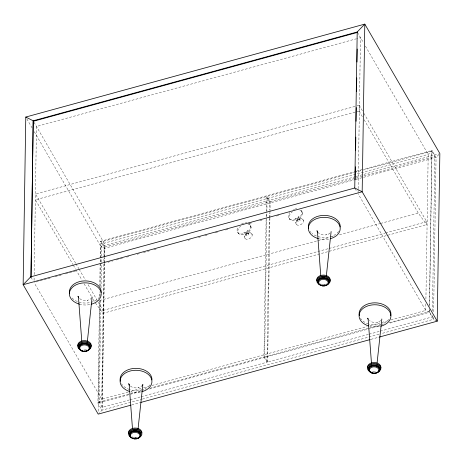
<?xml version="1.0" encoding="UTF-8"?>
<svg xmlns="http://www.w3.org/2000/svg" width="463" height="463" viewBox="0 0 463 463"><rect width="100%" height="100%" fill="white"/><g stroke="black" fill="none" stroke-linecap="round" stroke-linejoin="round"><path stroke-width="0.35" stroke-dasharray="2.31 1.74" d="M251.108 227.489L249.91 224.063M302.403 213.431L301.205 209.999A7.454 4.937 -30.1 0 1 299.243 217.471A7.454 4.937 -30.1 0 1 290.11 219.369A7.454 4.937 -30.1 0 1 289.942 212.338M34.077 280.352L34.117 277.464M34.164 274.576L36.49 126.486L356.325 38.805M99.533 301.303L97.936 403.18L101.993 410.183L98.671 413.633M99.614 296.245L99.684 291.91M99.771 286.134L100.477 241.333L355.381 171.455M98.243 411.231L99.979 300.661M100.049 296.326L100.118 291.991M100.205 286.209L100.83 246.461L34.123 131.423M129.385 399.928L102.282 407.359L99.238 402.115L100.859 298.809M101.032 287.969L101.426 262.683M101.438 261.96L101.519 256.907M101.53 256.184L101.756 241.732L266.48 196.578L269.518 201.822L269.397 209.768M363.889 113.354L426.707 221.684L426.66 224.59L102.971 313.329L103.017 310.418L87.825 284.218M103.851 264.159L101.733 399.245L97.936 403.18L141.117 391.345M103.897 261.271L103.978 256.213M103.99 255.495L104.181 243.214L34.123 122.406M104.297 263.511L101.993 410.183L141.695 399.303M104.308 262.787L104.389 257.729M104.401 257.006L104.54 248.336L100.477 241.333L104.181 243.214L428.194 154.387L431.991 150.452L436.053 157.455L433.611 312.797M102.282 407.359L104.54 263.597M104.551 262.874L104.626 257.816M104.638 257.092L104.8 246.982L101.756 241.732M141.203 396.693L267.001 362.205L263.956 356.956L266.115 219.694M266.161 216.806L266.202 213.918M266.248 211.024L266.48 196.578M368.426 334.396L267.649 362.025L264.61 356.776L267.128 196.399L354.004 172.583M267.001 362.205L269.258 218.438M269.269 217.72L269.35 212.662M267.649 362.025L269.906 218.264M269.917 217.541L269.998 212.482M270.01 211.759L270.172 201.648L267.128 196.399M362.355 116.682L359.109 111.079L359.195 105.269L355.711 106.224M358.078 192.249L358.119 189.361M358.13 188.638L360.503 37.659L357.019 38.614M425.844 303.919L425.746 310.418L429.45 312.299L433.513 319.302L436.597 320.871M425.925 298.861L428.194 154.387L365.209 45.773M380.245 331.161L432.373 316.866L429.328 311.622L429.375 308.734M429.433 305.117L431.846 151.245L362.344 170.297M429.485 310.129L429.45 312.299L389.053 323.371M429.542 306.518L431.991 150.452L363.739 169.163M432.373 316.866L432.396 315.425M432.459 311.09L434.89 156.488L431.846 151.245M433.547 317.132L433.513 319.302L381.275 333.62M438.901 154.503L436.053 157.455L363.623 177.312M91.963 297.692L90.065 299.37L87.339 300.36L87.767 300.29C84.584 300.771 81.824 300.481 79.132 298.224M142.668 385.129L140.769 386.808L138.049 387.797L138.472 387.728C135.497 388.092 132.95 388.092 130.398 386.038M329.997 233.016L329.048 233.856L326.322 234.845L326.751 234.77C323.568 235.256 320.807 234.961 318.116 232.704M380.702 320.454L379.753 321.293L377.032 322.283L377.461 322.213C374.48 322.578 371.934 322.578 369.381 320.523M246.941 234.018A1.331 0.88 -30.1 0 0 246.912 235.673A1.331 0.88 -30.1 0 0 248.776 234.342A1.331 0.88 -30.1 0 0 246.941 234.018L247.56 233.722M298.236 219.96A1.331 0.88 -30.1 0 0 298.207 221.609A1.331 0.88 -30.1 0 0 300.07 220.278A1.331 0.88 -30.1 0 0 298.236 219.96L298.849 219.659M355.011 106.415L35.506 194.003L75.579 263.106M359.109 111.079L35.414 199.819L72.94 264.523M356.076 171.264L363.044 169.354M354.699 172.392L361.649 170.488M355.445 176.658L100.83 246.461L104.54 248.336L355.266 179.603M356.14 176.467L438.455 153.901M104.8 246.982L269.518 201.822M270.172 201.648L434.89 156.488M355.96 179.412L362.923 177.503M36.131 281.95L51.462 277.742M54.947 276.787L61.915 274.877M65.399 273.922L76.545 270.867M107.902 262.272L112.781 260.935M116.265 259.98L123.233 258.07M126.717 257.115L129.501 256.352M137.17 254.251L139.953 253.487M143.437 252.532L150.406 250.622M153.89 249.667L156.679 248.903M188.036 240.303L190.82 239.539M198.488 237.438L201.272 236.674M204.756 235.719L207.546 234.955M215.208 232.854L217.998 232.09M225.66 229.989L228.45 229.226M249.354 223.496L252.138 222.732M259.807 220.631L262.59 219.867M276.527 216.042L279.316 215.278M99.47 300.516L317.126 240.847M317.821 240.656L328.985 237.6M331.774 236.83L333.169 236.448M339.448 234.729L379.909 223.635M380.609 223.444L418.28 213.119L426.66 224.59M103.017 310.418L328.342 248.648M329.043 248.457L384.851 233.155M385.552 232.964L426.707 221.684M128.21 391.987L101.733 399.245L34.042 282.523M130.994 391.223L142.841 387.977M143.536 387.786L148.415 386.449M151.899 385.494L367.211 326.467M370.001 325.703L387.421 320.928M390.905 319.974L425.746 310.418L358.055 193.696M99.238 402.115L140.937 390.679M141.632 390.488L145.804 389.348M149.971 388.202L263.956 356.956M264.61 356.776L381.373 324.766M382.068 324.58L383.457 324.198M389.018 322.67L429.328 311.622M149.474 389.053L380.001 325.854M130.08 399.737L140.509 396.878M369.121 334.205L379.55 331.346M142.39 399.112L380.58 333.811M131.683 404.946L140.052 402.648M370.95 339.35L379.319 337.058M289.907 219.427L289.161 218.629M238.619 233.491L237.866 232.692M296.337 224.497C293.959 221.54 298.409 218.015 301.378 218.519L302.952 219.364L303.543 221.036A4.155 2.755 -30.1 0 1 297.726 225.203A4.155 2.755 -30.1 0 1 297.807 220.035A4.155 2.755 -30.1 0 1 303.543 221.036M245.043 238.561C242.664 235.603 247.115 232.079 250.084 232.582L251.658 233.427L252.248 235.1A4.155 2.755 -30.1 0 1 246.432 239.267A4.155 2.755 -30.1 0 1 246.513 234.099A4.155 2.755 -30.1 0 1 252.248 235.1M299.914 219.844L298.762 217.917L298.913 218.339L298.739 216.499L298.461 217.338L299.306 216.429L297.917 217.87L296.036 218.773L296.742 218.571L295.041 218.276L296.656 219.421L297.605 220.955M248.619 233.908L247.468 231.975L247.618 232.397L247.445 230.562L247.167 231.402L248.018 230.493L246.623 231.928L244.742 232.837L245.448 232.634L243.752 232.339L245.361 233.485L246.31 235.013M95.424 303.005L102.971 313.329M357.459 32.416L363.403 42.654M359.195 105.269L362.448 110.865M364.155 119.79L418.28 213.119M355.011 188.447L357.037 191.948M26.871 118.922L32.312 128.297M75.915 263.69L78.826 268.708M79.161 269.287L85.325 279.918M73.299 265.149L75.463 268.881M75.822 269.501L81.957 280.08M84.121 283.813L91.338 296.256M93.144 299.37L94.226 301.234M30.998 277.273L33.023 280.769M373.386 372.119A5.735 3.993 0.9 0 1 372.223 371.911M325.055 284.577A5.735 3.993 0.9 0 1 320.957 284.299M86.072 350.092A5.735 3.993 0.9 0 1 83.693 350.19M136.203 437.622A5.735 3.993 0.9 0 1 134.403 437.633M133.819 437.552A5.735 3.993 0.9 0 1 132.678 437.251M375.377 371.835A6.748 4.694 0.9 0 1 371.233 371.401M326.658 283.929A6.748 4.694 0.9 0 1 320.529 283.958M99.655 296.945A15.921 11.083 0.9 0 1 85.528 303.068A15.921 11.083 0.9 0 1 71.186 296.951M89.718 304.608A15.921 11.083 0.9 0 1 79.526 304.203M149.989 384.892A15.921 11.083 0.9 0 1 143.206 389.383M142.529 389.603A15.921 11.083 0.9 0 1 130.265 389.707M129.576 389.499A15.921 11.083 0.9 0 1 121.48 383.781M140.422 392.051A15.921 11.083 0.9 0 1 130.942 391.825M379.405 326.531A15.921 11.083 0.9 0 1 369.925 326.311M137.077 437.246A6.748 4.694 0.9 0 1 132.25 436.916M86.367 349.802A6.748 4.694 0.9 0 1 83.572 349.918M388.972 319.372A15.921 11.083 0.9 0 1 382.189 323.868M381.512 324.083A15.921 11.083 0.9 0 1 369.248 324.193M368.56 323.984A15.921 11.083 0.9 0 1 360.463 318.266M338.638 231.431A15.921 11.083 0.9 0 1 312.126 233.497M311.13 232.571A15.921 11.083 0.9 0 1 310.169 231.436M328.701 239.093A15.921 11.083 0.9 0 1 319.221 238.873M247.844 223.924A7.2 4.769 -30.1 0 1 249.644 231.066A7.2 4.769 -30.1 0 1 239.574 234.226A7.2 4.769 -30.1 0 1 240.592 226.199M248.145 222.975A7.454 4.937 -30.1 0 1 249.505 229.885A7.454 4.937 -30.1 0 1 240.112 233.908A7.454 4.937 -30.1 0 1 237.953 227.339M241.593 224.005A7.454 4.937 -30.1 0 1 246.791 222.72M299.845 210.04A7.2 4.769 -30.1 0 1 300.4 217.616A7.2 4.769 -30.1 0 1 290.388 219.861A7.2 4.769 -30.1 0 1 292.466 211.695M293.478 209.635A7.454 4.937 -30.1 0 1 294.682 209.143M295.267 208.963A7.454 4.937 -30.1 0 1 296.69 208.691"/><path stroke-width="0.69" d="M379.319 337.058L437.217 321.183L439.85 153.519L364.803 24.105L25.783 117.046L23.15 284.71L98.197 414.125L130.983 405.137M437.217 321.183L362.17 191.769L364.803 24.105L357.21 31.976L33.197 120.802L30.998 277.273L33.197 120.802L25.783 117.046M354.756 188.013L30.743 276.839L23.15 284.71L362.17 191.769L354.756 188.013L357.21 31.976L357.459 32.416L33.446 121.242M355.144 179.777L355.352 166.778M355.613 150.162L355.815 137.158M356.064 121.265L356.284 107.543M356.533 91.651L356.747 77.923M356.996 62.03L357.199 49.026M87.322 341.746L92.137 297.049M138.026 429.189L142.847 384.487L142.39 385.772M326.305 276.232L331.12 231.529M377.085 362.963L381.83 318.972M140.752 402.457L370.25 339.541M317.826 232.206L316.958 230.707L317.468 232.096L320.766 275.728M368.247 319.146L367.668 318.145L368.178 319.539L371.471 363.171M78.554 297.223L77.975 296.222L78.484 297.611L81.783 341.248M129.553 385.164L128.685 383.665L129.194 385.054L132.487 428.686M375.748 372.987A5.735 3.993 0.9 0 1 368.548 368.27A5.735 3.993 0.9 0 1 377.843 366.111A5.735 3.993 0.9 0 1 376.309 372.86M368.531 368.826A5.735 3.993 0.9 0 1 373.768 364.184A5.735 3.993 0.9 0 1 379.909 368.351M320.419 285.063A5.735 3.993 0.9 0 1 319.916 278.529A5.735 3.993 0.9 0 1 328.904 280.509A5.735 3.993 0.9 0 1 323.255 285.688M317.821 281.382A5.735 3.993 0.9 0 1 324.262 276.781A5.735 3.993 0.9 0 1 328.626 282.517M83.097 351.081A5.735 3.993 0.9 0 1 79.711 344.952A5.735 3.993 0.9 0 1 89.104 344.9A5.735 3.993 0.9 0 1 86.06 351.064M78.837 346.897A5.735 3.993 0.9 0 1 85.273 342.302A5.735 3.993 0.9 0 1 89.643 348.031M132.146 438.021A5.735 3.993 0.9 0 1 131.191 431.753A5.735 3.993 0.9 0 1 140.139 432.697A5.735 3.993 0.9 0 1 136.764 438.502M133.801 438.519A5.735 3.993 0.9 0 1 132.667 438.224M130.444 435.886A5.735 3.993 0.9 0 1 134.392 429.728A5.735 3.993 0.9 0 1 140.648 434.965M369.688 371.21A5.4 3.756 0.9 0 1 373.78 365.388A5.4 3.756 0.9 0 1 379.018 370.822M318.139 282.314A5.4 3.756 0.9 0 1 324.198 277.985A5.4 3.756 0.9 0 1 328.308 283.379M140.497 435.342A5.4 3.756 0.9 0 1 138.651 437.558M130.705 436.725A5.4 3.756 0.9 0 1 133.685 431.036A5.4 3.756 0.9 0 1 140.573 434.826M80.001 349.281A5.4 3.756 0.9 0 1 84.087 343.465A5.4 3.756 0.9 0 1 89.324 348.894M367.547 367.969A6.748 4.694 0.9 0 1 375.123 362.558A6.748 4.694 0.9 0 1 380.262 369.306M370.035 371.847A6.748 4.694 0.9 0 1 369.827 364.543A6.748 4.694 0.9 0 1 380.129 366.007A6.748 4.694 0.9 0 1 376.043 372.698M316.842 280.526A6.748 4.694 0.9 0 1 323.95 275.08A6.748 4.694 0.9 0 1 329.899 281.261M319.898 284.687A6.748 4.694 0.9 0 1 318.145 277.8A6.748 4.694 0.9 0 1 328.151 277.383A6.748 4.694 0.9 0 1 327.81 284.357M128.564 433.484A6.748 4.694 0.9 0 1 134.727 428.032A6.748 4.694 0.9 0 1 141.95 432.928M131.625 437.645A6.748 4.694 0.9 0 1 130.334 430.387A6.748 4.694 0.9 0 1 140.787 431.105A6.748 4.694 0.9 0 1 137.719 438.062M69.658 293.797A15.921 11.083 0.9 0 1 84.208 280.919A15.921 11.083 0.9 0 1 101.252 292.489M79.526 304.203A15.921 11.083 0.9 0 1 72.604 287.141A15.921 11.083 0.9 0 1 98 287.338A15.921 11.083 0.9 0 1 91.101 304.289M120.368 381.24A15.921 11.083 0.9 0 1 134.912 368.363A15.921 11.083 0.9 0 1 151.957 379.926M129.542 391.438A15.921 11.083 0.9 0 1 123.621 374.307A15.921 11.083 0.9 0 1 148.86 374.92A15.921 11.083 0.9 0 1 141.811 391.733M368.525 325.923A15.921 11.083 0.9 0 1 362.604 308.792A15.921 11.083 0.9 0 1 387.844 309.4A15.921 11.083 0.9 0 1 380.794 326.218M318.509 238.688A15.921 11.083 0.9 0 1 311.437 221.76A15.921 11.083 0.9 0 1 336.676 221.546A15.921 11.083 0.9 0 1 330.773 238.584M77.859 346.046A6.748 4.694 0.9 0 1 85.429 340.635A6.748 4.694 0.9 0 1 90.569 347.377M80.915 350.202A6.748 4.694 0.9 0 1 79.63 342.95A6.748 4.694 0.9 0 1 90.077 343.662A6.748 4.694 0.9 0 1 87.015 350.618M359.352 315.72A15.921 11.083 0.9 0 1 374.839 302.825A15.921 11.083 0.9 0 1 390.766 315.72M308.642 228.282A15.921 11.083 0.9 0 1 323.191 215.405A15.921 11.083 0.9 0 1 340.236 226.968M371.633 372.894A4.752 3.305 0.9 0 0 378.89 370.261A4.752 3.305 0.9 0 0 371.911 367.176A4.752 3.305 0.9 0 0 371.633 372.894M371.297 372.808A5.4 3.756 0.9 0 0 379.55 369.815A5.4 3.756 0.9 0 0 371.615 366.308A5.4 3.756 0.9 0 0 371.297 372.808M320.928 285.451A4.752 3.305 0.9 0 0 328.186 282.818A4.752 3.305 0.9 0 0 321.2 279.733A4.752 3.305 0.9 0 0 320.928 285.451M320.593 285.37A5.4 3.756 0.9 0 0 328.84 282.372A5.4 3.756 0.9 0 0 320.905 278.865A5.4 3.756 0.9 0 0 320.593 285.37M132.649 438.409A4.752 3.305 0.9 0 0 139.907 435.776A4.752 3.305 0.9 0 0 132.927 432.691A4.752 3.305 0.9 0 0 132.649 438.409M132.314 438.328A5.4 3.756 0.9 0 0 140.567 435.33A5.4 3.756 0.9 0 0 132.632 431.823A5.4 3.756 0.9 0 0 132.314 438.328M81.945 350.971A4.752 3.305 0.9 0 0 89.203 348.332A4.752 3.305 0.9 0 0 82.217 345.248A4.752 3.305 0.9 0 0 81.945 350.971M81.61 350.885A5.4 3.756 0.9 0 0 89.857 347.887A5.4 3.756 0.9 0 0 81.922 344.385A5.4 3.756 0.9 0 0 81.61 350.885"/></g></svg>
